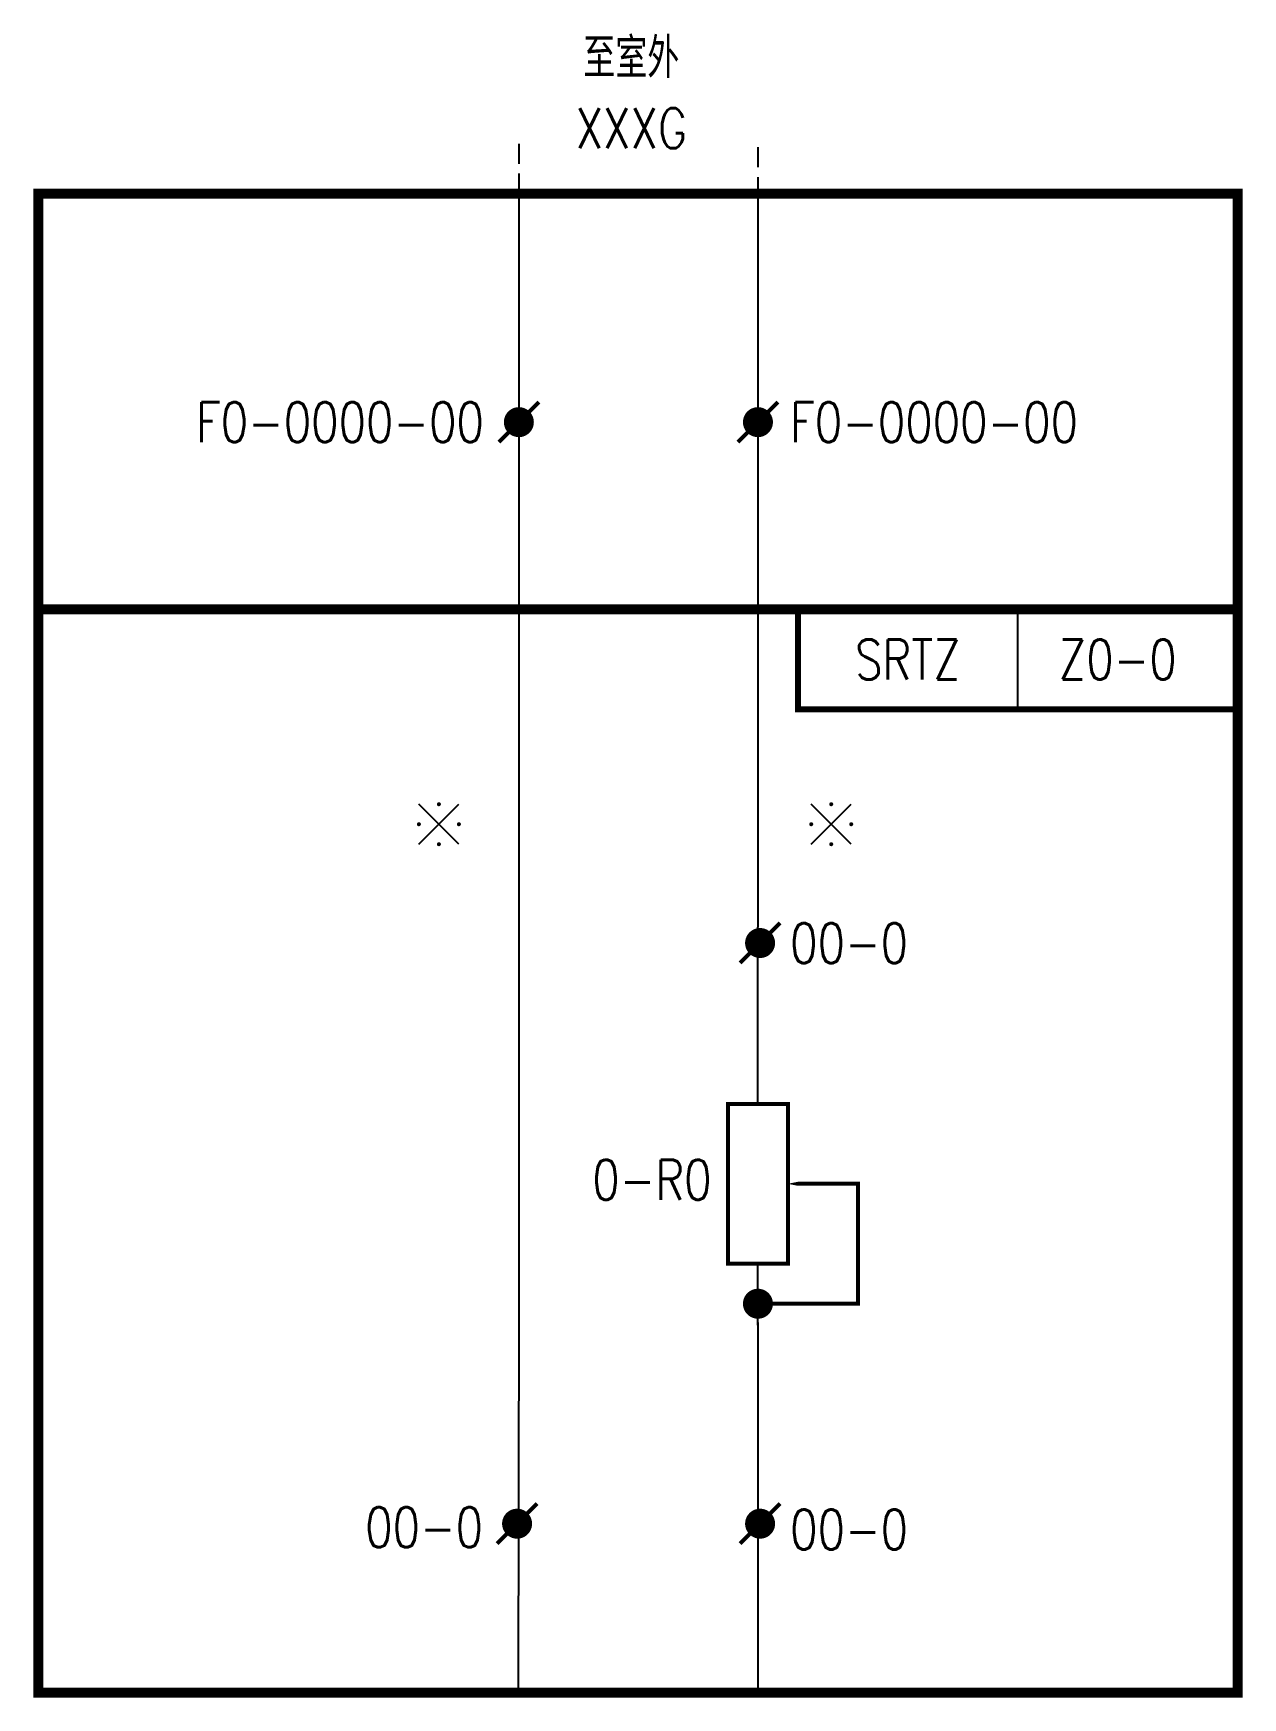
# Model space of a CAD drawing. Header units: millimetres. Extents: x 21.8 to 82.2, y -75.2 to 8.
import ezdxf
from ezdxf.enums import TextEntityAlignment as Align

# ---------------------------------------------------------------- set-up
doc = ezdxf.new("R2010")
doc.units = ezdxf.units.MM
doc.linetypes.add('DASHEDX2', pattern=[1.5, 1, -0.5])
doc.layers.add('tie', color=7, linetype='Continuous')
doc.styles.get("Standard").update_dxf_attribs({"font": 'txt.shx', "bigfont": 'hztxt.shx'})

# ---------------------------------------------------------------- blocks, each defined once
blk = doc.blocks.new('conti_2')
for points in [[(-1, -1), (1, 1)], [(1, -1), (-1, 1)]]:
    blk.add_lwpolyline(points)
for points in [[(0.05, 1, 0.1, 0.1, 1), (-0.05, 1, 0.1, 0.1, 1)], [(-0.95, 0, 0.1, 0.1, 1), (-1.05, 0, 0.1, 0.1, 1)], [(1.05, 0, 0.1, 0.1, 1), (0.95, 0, 0.1, 0.1, 1)], [(0.05, -1, 0.1, 0.1, 1), (-0.05, -1, 0.1, 0.1, 1)]]:
    blk.add_lwpolyline(points, format="xyseb", close=True)
blk.add_attdef('1', text='', height=2).set_placement((2.271, 0.093), align=Align.MIDDLE)

msp = doc.modelspace()

# ---------------------------------------------------------------- linework, layer by layer
at = {"color": 7, "linetype": 'DASHEDX2'}
for p, q in [((46.04, 2.5), (46.04, 0)), ((58, 2.321), (58, 0))]:
    msp.add_line(p, q, dxfattribs=at)
at = {"color": 7}
for p, q in [((46.04, 0), (46.04, -55.539)), ((58, 0), (58, -23)), ((71, -25.805), (71, -20.805)), ((58, -23), (58, -36.696)), ((58, -45.539), (58, -36.696)), ((58, -56.609), (58, -53.609)), ((46.04, -55.539), (46, -75)), ((58, -56.477), (58, -75))]:
    msp.add_line(p, q, dxfattribs=at)
for points, const_width in [([(22, 0), (22, -75), (82, -75), (82, 0), (22, 0)], 0.5), ([(47.04, -10.432), (45.04, -12.432)], 0.2), ([(59, -10.432), (57, -12.432)], 0.2), ([(60, -20.805), (82, -20.805), (82, -25.805)], 0.5), ([(60, -20.805), (60, -25.805), (82, -25.805)], 0.3), ([(57.108, -38.492), (59.108, -36.492)], 0.2), ([(44.952, -67.544), (46.952, -65.544)], 0.2), ([(57.108, -67.544), (59.108, -65.544)], 0.2)]:
    msp.add_lwpolyline(points, dxfattribs=dict(at, const_width=const_width))
at = {"color": 7, "const_width": 0.75}
for points in [[(46.415, -11.432, 1), (45.665, -11.432, 1)], [(58.375, -11.432, 1), (57.625, -11.432, 1)], [(57.733, -37.492, 1), (58.483, -37.492, 1)], [(58, -55.914, -1), (58, -55.164, -1)], [(58, -55.914, -1), (58, -55.164, -1)], [(45.577, -66.544, 1), (46.327, -66.544, 1)], [(57.733, -66.544, 1), (58.483, -66.544, 1)]]:
    msp.add_lwpolyline(points, format="xyb", close=True, dxfattribs=at)
at = {"color": 7, "const_width": 0.2}
msp.add_lwpolyline([(58, -45.539), (59.5, -45.539), (59.5, -53.539), (56.5, -53.539), (56.5, -45.539)], close=True, dxfattribs=at)
at = {"color": 7}
msp.add_lwpolyline([(58, -55.539, 0.2, 0.2, 0), (63, -55.539, 0.2, 0.2, 0), (63, -49.539, 0.2, 0.2, 0), (62, -49.539, 1, 0, 0), (59.5, -49.539, 0, 0, 0)], format="xyseb", dxfattribs=at)
at = {"layer": 'tie', "const_width": 0.5}
msp.add_lwpolyline([(22, -20.805), (82, -20.805)], dxfattribs=at)

# ---------------------------------------------------------------- block references
at = {"color": 7}
for p in [(42.04, -31.548), (61.667, -31.548)]:
    msp.add_blockref('conti_2', p, dxfattribs=at)

# ---------------------------------------------------------------- texts
at = {"color": 7, "width": 0.8}
for s, p in [('至室外', (51.665, 6.907)), ('SRTZ', (65.5, -23.305))]:
    msp.add_text(s, height=2, dxfattribs=at).set_placement(p, align=Align.MIDDLE)
at = {"color": 3, "width": 0.8}
msp.add_text('XXXG', height=2, dxfattribs=at).set_placement((51.665, 3.269), align=Align.MIDDLE)
at = {"color": 5, "width": 0.8}
msp.add_text('Z0-0', height=2, dxfattribs=at).set_placement((76, -23.305), align=Align.MIDDLE)
at = {"color": 3, "width": 0.8}
msp.add_text('0-R0', height=2, dxfattribs=at).set_placement((55.681, -50.333), align=Align.RIGHT)
msp.add_text('00-0', height=2, dxfattribs=at).set_placement((59.611, -67.837))
at = {"layer": 'tie', "color": 3, "width": 0.8}
for s, p in [('F0-0000-00', (44.291, -12.432)), ('00-0', (44.251, -67.724))]:
    msp.add_text(s, height=2, dxfattribs=at).set_placement(p, align=Align.RIGHT)
for s, p in [('F0-0000-00', (59.611, -12.432)), ('00-0', (59.611, -38.496))]:
    msp.add_text(s, height=2, dxfattribs=at).set_placement(p)

doc.saveas('drawing.dxf')
